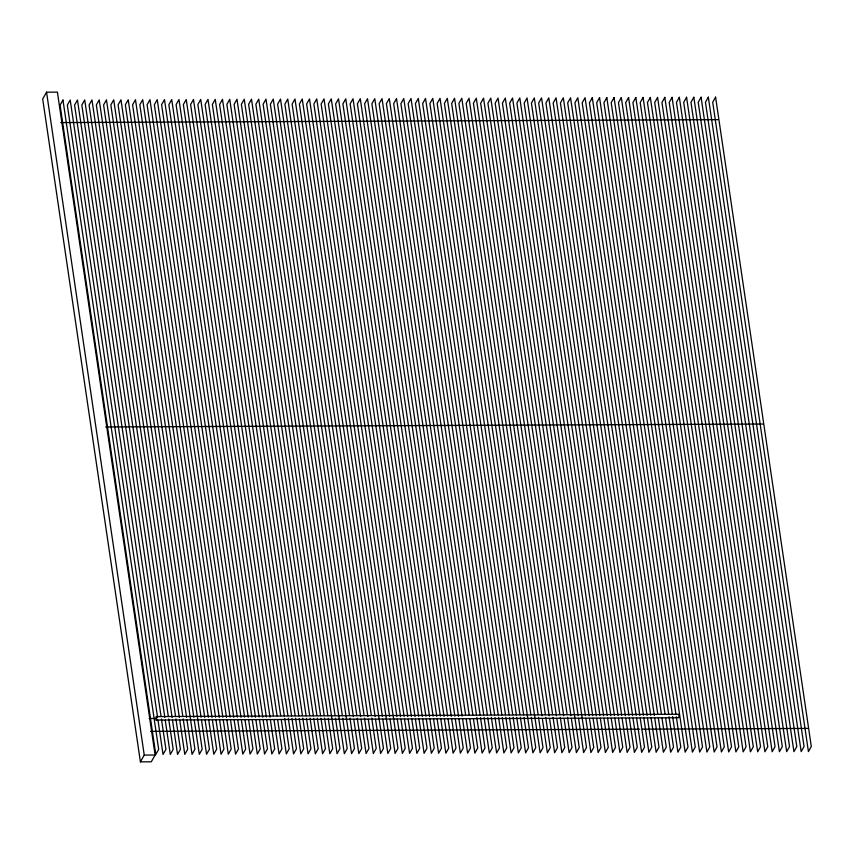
<?xml version="1.0" encoding="UTF-8"?>
<svg xmlns="http://www.w3.org/2000/svg" width="854" height="854" viewBox="0 0 854 854"><rect width="100%" height="100%" fill="white"/><g stroke="black" fill="none" stroke-linecap="round" stroke-linejoin="round"><path stroke-width="1.28" d="M156.346 716.581L156.101 720.061L678.204 717.744L678.834 717.616L678.994 715.471L678.45 714.264L156.346 716.581L156.73 719.943L156.101 720.061M46.543 92.189L42.7 98.979L140.408 761.864L151.286 761.811L155.118 755.021L57.41 92.136L46.543 92.189L144.241 755.075L140.408 761.864M60.815 122.581L718.011 119.656M105.682 426.968L762.868 424.043M149.14 718.502L156.389 718.47M150.55 731.355L639.774 729.177M642.443 729.167L807.735 728.43M144.241 755.075L155.118 755.021M675.909 714.093L585.065 97.73L582.182 102.811L672.258 713.901M676.304 716.73L680.777 747.09L677.895 752.171L672.642 716.538M668.661 714.125L577.816 97.762L574.934 102.854L664.999 713.933M669.045 716.762L673.518 747.122L670.646 752.203L665.586 717.894M661.412 714.157L570.557 97.794L567.686 102.886L657.751 713.965M661.989 718.118L666.269 747.154L663.387 752.235L658.338 717.926M654.345 715.503L563.309 97.826L560.427 102.918L650.695 715.31M654.74 718.15L659.021 747.186L656.139 752.267L651.079 717.958M647.097 715.535L556.061 97.858L553.178 102.95L643.446 715.342M647.492 718.182L651.773 747.218L648.891 752.299L643.831 717.99M639.849 715.567L548.802 97.89L545.93 102.982L636.187 715.374M640.233 718.214L644.514 747.25L641.642 752.331L636.582 718.022M632.601 715.599L541.553 97.922L538.671 103.014L628.939 715.406M632.985 718.246L637.265 747.282L634.383 752.363L629.323 718.054M625.341 715.631L534.305 97.954L531.423 103.046L621.691 715.438M625.736 718.278L630.017 747.314L627.135 752.395L622.075 718.086M618.093 715.663L527.057 97.986L524.175 103.078L614.432 715.471M618.477 718.31L622.758 747.346L619.887 752.427L614.827 718.118M610.845 715.695L519.798 98.018L516.926 103.11L607.183 715.513M611.229 718.342L615.51 747.378L612.628 752.459L607.578 718.15M603.586 715.727L512.549 98.05L509.667 103.142L599.935 715.545M603.981 718.374L608.261 747.41L605.379 752.491L600.319 718.182M596.338 715.759L505.301 98.082L502.419 103.174L592.687 715.577M596.732 718.406L601.002 747.442L598.131 752.523L593.071 718.214M589.089 715.791L498.042 98.114L495.171 103.206L585.428 715.609M589.473 718.438L593.754 747.474L590.883 752.555L585.823 718.246M578.179 715.641L487.912 103.238L490.794 98.146L586.506 747.506L583.624 752.587L578.564 718.278M570.931 715.673L480.663 103.27L483.545 98.178L579.258 747.538L576.375 752.62L571.315 718.31M567.141 714.574L476.286 98.21L473.415 103.302L563.672 715.705M567.526 717.211L571.999 747.57L569.127 752.652L564.067 718.342M559.882 714.606L469.038 98.242L466.167 103.334L556.424 715.737M560.277 717.243L564.75 747.602L561.868 752.694L556.819 718.374M552.634 714.638L461.79 98.274L458.908 103.366L549.175 715.769M553.029 717.275L557.502 747.634L554.62 752.726L549.56 718.406M545.386 714.67L454.541 98.306L451.659 103.398L541.927 715.801M545.77 717.307L550.243 747.666L547.371 752.758L542.311 718.438M538.137 714.702L447.282 98.338L444.411 103.43L540.112 752.79L542.995 747.698L538.522 717.339M530.878 714.734L440.034 98.37L437.152 103.462L532.864 752.822L535.746 747.73L531.273 717.371M523.63 714.766L432.786 98.402L429.904 103.494L519.969 714.574M524.014 717.403L528.498 747.762L525.616 752.854L520.364 717.211M516.382 714.798L425.527 98.434L422.655 103.526L512.72 714.606M516.766 717.435L521.239 747.794L518.367 752.886L513.115 717.243M509.123 714.83L418.279 98.466L415.396 103.558L505.472 714.638M509.518 717.467L513.991 747.826L511.108 752.918L505.856 717.275M501.874 714.862L411.03 98.498L408.148 103.59L498.224 714.67M502.269 717.499L506.742 747.858L503.86 752.95L498.608 717.307M494.626 714.894L403.782 98.53L400.9 103.622L490.965 714.702M495.01 717.531L499.483 747.89L496.612 752.982L491.36 717.339M487.378 714.926L396.523 98.562L393.651 103.654L483.716 714.734M487.762 717.563L492.235 747.923L489.353 753.014L484.101 717.381M480.119 714.958L389.275 98.594L386.392 103.686L476.468 714.766M480.514 717.595L484.987 747.955L482.104 753.047L476.852 717.413M472.87 714.99L382.026 98.626L379.144 103.718L469.209 714.798M473.458 718.951L477.738 747.987L474.856 753.079L469.796 718.758M465.622 715.022L374.767 98.658L371.896 103.75L462.153 716.154M466.199 718.983L470.479 748.019L467.608 753.111L462.548 718.79M458.566 716.378L367.519 98.69L364.637 103.782L454.904 716.186M458.95 719.015L463.231 748.051L460.349 753.143L455.289 718.822M451.307 716.41L360.271 98.733L357.388 103.814L447.656 716.218M451.702 719.047L455.983 748.083L453.1 753.175L448.04 718.854M444.059 716.442L353.012 98.765L350.14 103.846L440.397 716.25M444.443 719.079L448.724 748.115L445.852 753.207L440.792 718.887M436.81 716.474L345.763 98.797L342.892 103.878L433.149 716.282M437.195 719.111L441.475 748.147L438.593 753.239L433.544 718.919M429.551 716.506L338.515 98.829L335.633 103.91L425.9 716.314M429.946 719.143L434.227 748.179L431.345 753.271L426.285 718.951M422.303 716.538L331.267 98.861L328.384 103.942L418.652 716.346M422.698 719.175L426.968 748.211L424.096 753.303L419.036 718.983M415.055 716.57L324.008 98.893L321.136 103.974L411.393 716.378M415.439 719.207L419.72 748.243L416.848 753.335L411.788 719.015M407.806 716.602L316.759 98.925L313.877 104.007L404.145 716.41M408.191 719.239L412.471 748.275L409.589 753.367L404.529 719.047M400.547 716.634L309.511 98.957L306.629 104.039L396.896 716.442M400.942 719.271L405.223 748.307L402.341 753.399L397.281 719.079M389.637 716.474L299.38 104.071L302.252 98.989L397.964 748.339L395.092 753.431L390.032 719.111M382.389 716.506L292.121 104.103L295.004 99.021L390.716 748.371L387.833 753.463L382.784 719.143M375.141 716.538L284.873 104.135L287.755 99.053L383.467 748.403L380.585 753.495L375.525 719.175M371.351 715.438L280.507 99.085L277.625 104.167L367.882 716.57M371.736 718.086L376.208 748.435L373.337 753.527L368.277 719.207M364.103 715.481L273.248 99.117L270.376 104.199L360.634 716.602M364.487 718.118L368.96 748.467L366.078 753.559L361.028 719.249M356.844 715.513L266 99.149L263.117 104.231L353.385 716.634M357.239 718.15L361.712 748.499L358.829 753.591L353.769 719.281M349.596 715.545L258.751 99.181L255.869 104.263L351.581 753.623L354.463 748.531L349.98 718.182M342.347 715.577L251.492 99.213L248.621 104.295L344.333 753.655L347.204 748.574L342.732 718.214M335.088 715.609L244.244 99.245L241.362 104.327L337.074 753.687L339.956 748.606L335.483 718.246M327.84 715.641L236.996 99.277L234.113 104.369L324.189 715.449M328.235 718.278L332.708 748.638L329.825 753.719L324.573 718.086M320.592 715.673L229.737 99.31L226.865 104.401L316.93 715.481M320.976 718.31L325.449 748.67L322.577 753.751L317.325 718.118M313.333 715.705L222.488 99.342L219.617 104.434L309.682 715.513M313.728 718.342L318.2 748.702L315.318 753.783L310.066 718.15M306.084 715.737L215.24 99.374L212.358 104.466L302.433 715.545M306.479 718.374L310.952 748.734L308.07 753.815L302.818 718.182M298.836 715.769L207.992 99.406L205.109 104.498L295.174 715.577M299.22 718.406L303.693 748.766L300.821 753.847L295.569 718.214M291.588 715.801L200.733 99.438L197.861 104.53L287.926 715.609M291.972 718.438L296.445 748.798L293.573 753.879L288.31 718.246M284.329 715.833L193.484 99.47L190.602 104.562L280.678 715.641M284.724 718.47L289.196 748.83L286.314 753.911L281.254 719.602M277.08 715.865L186.236 99.502L183.354 104.594L273.419 715.673M277.667 719.826L281.948 748.862L279.066 753.943L274.006 719.634M270.024 717.211L178.977 99.534L176.105 104.626L266.363 717.029M270.408 719.858L274.689 748.894L271.818 753.975L266.758 719.666M262.776 717.243L171.729 99.566L168.846 104.658L259.114 717.061M263.16 719.89L267.441 748.926L264.559 754.007L259.509 719.698M255.517 717.275L164.48 99.598L161.598 104.69L251.866 717.093M255.912 719.922L260.192 748.958L257.31 754.039L252.25 719.73M248.268 717.307L157.232 99.63L154.35 104.722L244.618 717.125M248.663 719.954L252.933 748.99L250.062 754.071L245.002 719.762M241.02 717.349L149.973 99.662L147.101 104.754L237.359 717.157M241.404 719.986L245.685 749.022L242.803 754.103L237.754 719.794M233.761 717.381L142.725 99.694L139.842 104.786L230.11 717.189M234.156 720.018L238.437 749.054L235.555 754.135L230.495 719.826M226.513 717.413L135.476 99.726L132.594 104.818L222.862 717.221M226.908 720.05L231.188 749.086L228.306 754.178L223.246 719.858M219.264 717.445L128.217 99.758L125.346 104.85L215.603 717.253M219.649 720.082L223.929 749.118L221.058 754.21L215.998 719.89M212.016 717.477L120.969 99.79L118.087 104.882L208.355 717.285M212.4 720.114L216.681 749.15L213.799 754.242L208.739 719.922M204.757 717.509L113.721 99.822L110.839 104.914L201.106 717.317M205.152 720.146L209.433 749.182L206.551 754.274L201.491 719.954M193.847 717.349L103.59 104.946L106.472 99.854L202.174 749.214L199.302 754.306L194.242 719.986M186.599 717.381L96.342 104.978L99.213 99.886L194.925 749.246L192.043 754.338L186.994 720.018M182.809 716.282L91.965 99.918L89.083 105.01L179.351 717.413M183.204 718.919L187.677 749.278L184.795 754.37L179.735 720.05M175.561 716.314L84.717 99.95L81.835 105.042L172.102 717.445M175.945 718.951L180.418 749.31L177.547 754.402L172.487 720.082M168.313 716.346L77.458 99.982L74.586 105.074L164.843 717.477M168.697 718.983L173.17 749.342L170.298 754.434L165.238 720.114M161.054 716.378L70.209 100.014L67.327 105.106L157.595 717.509M161.449 719.015L165.922 749.374L163.039 754.466L157.979 720.146M62.961 100.046L60.079 105.138L155.791 754.498L158.673 749.406L62.961 100.046M592.313 97.698L589.431 102.779L685.143 752.139L688.025 747.058L592.313 97.698M599.561 97.666L596.69 102.747L692.402 752.107L695.273 747.015L599.561 97.666M606.82 97.634L603.938 102.715L699.65 752.075L702.532 746.983L606.82 97.634M614.069 97.602L611.186 102.683L706.899 752.043L709.781 746.951L614.069 97.602M621.317 97.569L618.445 102.651L714.157 752.011L717.029 746.919L621.317 97.569M628.576 97.537L625.694 102.619L721.406 751.979L724.277 746.887L628.576 97.537M635.824 97.505L632.942 102.587L728.654 751.947L731.536 746.855L635.824 97.505M643.073 97.473L640.201 102.555L735.902 751.915L738.785 746.823L643.073 97.473M650.321 97.441L647.449 102.523L743.161 751.883L746.033 746.791L650.321 97.441M657.58 97.409L654.698 102.491L750.41 751.851L753.292 746.759L657.58 97.409M664.828 97.377L661.946 102.459L757.658 751.819L760.54 746.727L664.828 97.377M672.077 97.345L669.205 102.427L764.917 751.787L767.789 746.695L672.077 97.345M679.336 97.313L676.453 102.395L772.165 751.755L775.048 746.663L679.336 97.313M686.584 97.281L683.702 102.363L779.414 751.723L782.296 746.631L686.584 97.281M693.832 97.249L690.961 102.331L786.662 751.691L789.544 746.599L693.832 97.249M701.091 97.217L698.209 102.299L793.921 751.659L796.793 746.567L701.091 97.217M708.34 97.175L705.457 102.266L801.169 751.627L804.052 746.535L708.34 97.175M715.588 97.142L712.706 102.234L808.418 751.595L811.3 746.503L715.588 97.142"/></g></svg>
